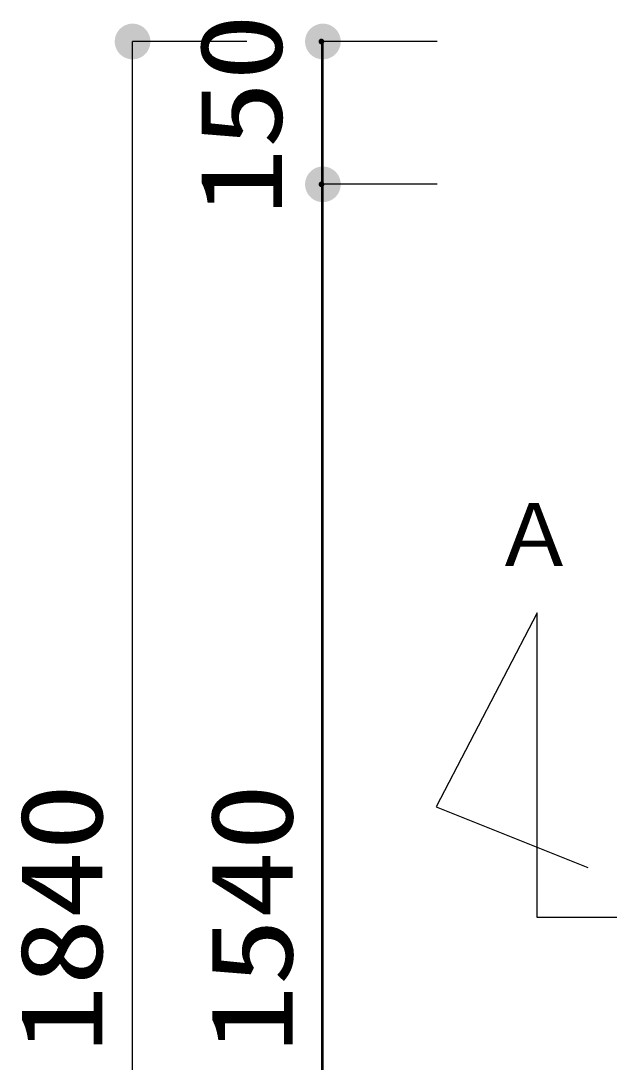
# Model space of a CAD drawing. Units: millimetres, scale not verified. Extents: x -23334 to 8910, y -6308 to 6308.
# Drawn here: x -6720 to -6101, y 3828 to 4921 of the extents above; entities that cross this region are included whole.
import ezdxf
from ezdxf.enums import TextEntityAlignment as Align

# ---------------------------------------------------------------- set-up
doc = ezdxf.new("R2010")
doc.units = ezdxf.units.MM
doc.header["$LTSCALE"] = 30
for name, color, linetype, lineweight in [('0-1_空気管', 3, 'Continuous', 25), ('0-E_製作', 5, 'Continuous', 25), ('1-7_00クル-フ-6寸法', 132, 'Continuous', 25)]:
    doc.layers.add(name, color=color, linetype=linetype, lineweight=lineweight)
doc.styles.add('ＭＳ ゴシック', font='')
doc.styles.get('ＭＳ ゴシック').set_extended_font_data('MS Gothic')

msp = doc.modelspace()

# ---------------------------------------------------------------- linework, layer by layer
at = {"layer": '0-1_空気管', "color": 2}
for p, q in [((-6403.76, 4899.72), (-6403.76, 4749.73)), ((-6403.76, 4749.73), (-6403.76, 3209.72))]:
    msp.add_line(p, q, dxfattribs=at)
at = {"layer": '0-1_空気管'}
msp.add_line((-6022.7, 3979.73), (-6177.06, 3979.73), dxfattribs=at)
msp.add_lwpolyline([(-6177.06, 3979.73), (-6177.06, 4299.74), (-6283.39, 4096.07), (-6123.78, 4032.11)], dxfattribs=at)
at = {"layer": '0-E_製作'}
for points in [[(-6404.51, 4902.63), (-6406.76, 4899.91), (-6404.87, 4902.51)], [(-6404.51, 4902.63), (-6406.76, 4899.72), (-6406.76, 4899.91)], [(-6404.51, 4902.63), (-6403.76, 4899.72), (-6406.76, 4899.72)], [(-6404.87, 4902.51), (-6406.76, 4899.91), (-6406.71, 4900.29)], [(-6403.76, 4899.72), (-6406.74, 4899.35), (-6406.76, 4899.72)], [(-6403.76, 4899.72), (-6406.67, 4898.98), (-6406.74, 4899.35)], [(-6404.87, 4902.51), (-6406.71, 4900.29), (-6405.21, 4902.35)], [(-6405.21, 4902.35), (-6406.71, 4900.29), (-6406.62, 4900.65)], [(-6403.76, 4899.72), (-6406.55, 4898.62), (-6406.67, 4898.98)], [(-6405.21, 4902.35), (-6406.62, 4900.65), (-6405.53, 4902.15)], [(-6405.53, 4902.15), (-6406.62, 4900.65), (-6406.48, 4901)], [(-6403.76, 4899.72), (-6406.39, 4898.28), (-6406.55, 4898.62)], [(-6405.53, 4902.15), (-6406.48, 4901), (-6405.82, 4901.91)], [(-6405.82, 4901.91), (-6406.48, 4901), (-6406.3, 4901.33)], [(-6403.76, 4899.72), (-6406.19, 4897.96), (-6406.39, 4898.28)], [(-6405.82, 4901.91), (-6406.3, 4901.33), (-6406.07, 4901.64)], [(-6403.76, 4899.72), (-6405.95, 4897.67), (-6406.19, 4897.96)], [(-6403.76, 4899.72), (-6405.67, 4897.41), (-6405.95, 4897.67)], [(-6403.76, 4899.72), (-6405.37, 4897.19), (-6405.67, 4897.41)], [(-6403.76, 4896.72), (-6405.37, 4897.19), (-6403.76, 4899.72)], [(-6404.14, 4902.7), (-6403.76, 4899.72), (-6404.51, 4902.63)], [(-6403.76, 4902.72), (-6403.76, 4899.72), (-6404.14, 4902.7)], [(-6403.57, 4902.72), (-6403.76, 4899.72), (-6403.76, 4902.72)], [(-6403.2, 4902.67), (-6403.76, 4899.72), (-6403.57, 4902.72)], [(-6402.84, 4902.58), (-6403.76, 4899.72), (-6403.2, 4902.67)], [(-6402.48, 4902.44), (-6403.76, 4899.72), (-6402.84, 4902.58)], [(-6402.15, 4902.26), (-6403.76, 4899.72), (-6402.48, 4902.44)], [(-6401.85, 4902.04), (-6403.76, 4899.72), (-6402.15, 4902.26)], [(-6401.85, 4902.04), (-6400.76, 4899.72), (-6403.76, 4899.72)], [(-6400.76, 4899.72), (-6403.76, 4896.72), (-6403.76, 4899.72)], [(-6400.76, 4899.72), (-6403.39, 4896.75), (-6403.76, 4896.72)], [(-6400.76, 4899.72), (-6403.02, 4896.82), (-6403.39, 4896.75)], [(-6400.76, 4899.72), (-6402.66, 4896.94), (-6403.02, 4896.82)], [(-6400.77, 4899.54), (-6402.66, 4896.94), (-6400.76, 4899.72)], [(-6401.58, 4901.78), (-6400.76, 4899.72), (-6401.85, 4902.04)], [(-6401.34, 4901.49), (-6400.76, 4899.72), (-6401.58, 4901.78)], [(-6401.13, 4901.17), (-6400.76, 4899.72), (-6401.34, 4901.49)], [(-6400.97, 4900.83), (-6400.76, 4899.72), (-6401.13, 4901.17)], [(-6400.86, 4900.47), (-6400.76, 4899.72), (-6400.97, 4900.83)], [(-6400.79, 4900.1), (-6400.76, 4899.72), (-6400.86, 4900.47)], [(-6403.76, 4896.72), (-6405.04, 4897.01), (-6405.37, 4897.19)], [(-6403.76, 4896.72), (-6404.69, 4896.87), (-6405.04, 4897.01)], [(-6403.76, 4896.72), (-6404.32, 4896.78), (-6404.69, 4896.87)], [(-6403.76, 4896.72), (-6403.95, 4896.73), (-6404.32, 4896.78)], [(-6400.82, 4899.16), (-6402.66, 4896.94), (-6400.77, 4899.54)], [(-6400.82, 4899.16), (-6402.32, 4897.1), (-6402.66, 4896.94)], [(-6400.91, 4898.8), (-6402.32, 4897.1), (-6400.82, 4899.16)], [(-6400.91, 4898.8), (-6402, 4897.3), (-6402.32, 4897.1)], [(-6401.05, 4898.45), (-6402, 4897.3), (-6400.91, 4898.8)], [(-6401.05, 4898.45), (-6401.71, 4897.54), (-6402, 4897.3)], [(-6401.23, 4898.12), (-6401.71, 4897.54), (-6401.05, 4898.45)], [(-6401.23, 4898.12), (-6401.45, 4897.81), (-6401.71, 4897.54)], [(-6404.51, 4752.63), (-6406.76, 4749.91), (-6404.87, 4752.51)], [(-6404.51, 4752.63), (-6406.76, 4749.73), (-6406.76, 4749.91)], [(-6404.51, 4752.63), (-6403.76, 4749.73), (-6406.76, 4749.73)], [(-6404.87, 4752.51), (-6406.76, 4749.91), (-6406.71, 4750.29)], [(-6403.76, 4749.73), (-6406.74, 4749.35), (-6406.76, 4749.73)], [(-6403.76, 4749.73), (-6406.67, 4748.98), (-6406.74, 4749.35)], [(-6404.87, 4752.51), (-6406.71, 4750.29), (-6405.21, 4752.35)], [(-6405.21, 4752.35), (-6406.71, 4750.29), (-6406.62, 4750.65)], [(-6403.76, 4749.73), (-6406.55, 4748.62), (-6406.67, 4748.98)], [(-6405.21, 4752.35), (-6406.62, 4750.65), (-6405.53, 4752.15)], [(-6405.53, 4752.15), (-6406.62, 4750.65), (-6406.48, 4751)], [(-6403.76, 4749.73), (-6406.39, 4748.28), (-6406.55, 4748.62)], [(-6405.53, 4752.15), (-6406.48, 4751), (-6405.82, 4751.91)], [(-6405.82, 4751.91), (-6406.48, 4751), (-6406.3, 4751.33)], [(-6403.76, 4749.73), (-6406.19, 4747.96), (-6406.39, 4748.28)], [(-6405.82, 4751.91), (-6406.3, 4751.33), (-6406.07, 4751.64)], [(-6403.76, 4749.73), (-6405.95, 4747.67), (-6406.19, 4747.96)], [(-6403.76, 4749.73), (-6405.67, 4747.41), (-6405.95, 4747.67)], [(-6403.76, 4749.73), (-6405.37, 4747.19), (-6405.67, 4747.41)], [(-6403.76, 4746.73), (-6405.37, 4747.19), (-6403.76, 4749.73)], [(-6403.76, 4746.73), (-6405.04, 4747.01), (-6405.37, 4747.19)], [(-6403.76, 4746.73), (-6404.69, 4746.87), (-6405.04, 4747.01)], [(-6403.76, 4746.73), (-6404.32, 4746.78), (-6404.69, 4746.87)], [(-6404.14, 4752.7), (-6403.76, 4749.73), (-6404.51, 4752.63)], [(-6403.76, 4746.73), (-6403.95, 4746.73), (-6404.32, 4746.78)], [(-6403.76, 4752.73), (-6403.76, 4749.73), (-6404.14, 4752.7)], [(-6403.57, 4752.72), (-6403.76, 4749.73), (-6403.76, 4752.73)], [(-6403.2, 4752.67), (-6403.76, 4749.73), (-6403.57, 4752.72)], [(-6402.84, 4752.58), (-6403.76, 4749.73), (-6403.2, 4752.67)], [(-6402.48, 4752.44), (-6403.76, 4749.73), (-6402.84, 4752.58)], [(-6402.15, 4752.26), (-6403.76, 4749.73), (-6402.48, 4752.44)], [(-6401.85, 4752.04), (-6403.76, 4749.73), (-6402.15, 4752.26)], [(-6401.85, 4752.04), (-6400.76, 4749.73), (-6403.76, 4749.73)], [(-6400.76, 4749.73), (-6403.76, 4746.73), (-6403.76, 4749.73)], [(-6400.76, 4749.73), (-6403.39, 4746.75), (-6403.76, 4746.73)], [(-6400.76, 4749.73), (-6403.02, 4746.82), (-6403.39, 4746.75)], [(-6400.76, 4749.73), (-6402.66, 4746.94), (-6403.02, 4746.82)], [(-6400.77, 4749.54), (-6402.66, 4746.94), (-6400.76, 4749.73)], [(-6400.82, 4749.16), (-6402.66, 4746.94), (-6400.77, 4749.54)], [(-6400.82, 4749.16), (-6402.32, 4747.1), (-6402.66, 4746.94)], [(-6400.91, 4748.8), (-6402.32, 4747.1), (-6400.82, 4749.16)], [(-6400.91, 4748.8), (-6402, 4747.3), (-6402.32, 4747.1)], [(-6401.05, 4748.45), (-6402, 4747.3), (-6400.91, 4748.8)], [(-6401.05, 4748.45), (-6401.71, 4747.54), (-6402, 4747.3)], [(-6401.58, 4751.78), (-6400.76, 4749.73), (-6401.85, 4752.04)], [(-6401.23, 4748.12), (-6401.71, 4747.54), (-6401.05, 4748.45)], [(-6401.23, 4748.12), (-6401.45, 4747.81), (-6401.71, 4747.54)], [(-6401.34, 4751.49), (-6400.76, 4749.73), (-6401.58, 4751.78)], [(-6401.13, 4751.17), (-6400.76, 4749.73), (-6401.34, 4751.49)], [(-6400.97, 4750.83), (-6400.76, 4749.73), (-6401.13, 4751.17)], [(-6400.86, 4750.47), (-6400.76, 4749.73), (-6400.97, 4750.83)], [(-6400.79, 4750.1), (-6400.76, 4749.73), (-6400.86, 4750.47)]]:
    msp.add_solid(points, dxfattribs=at)
at = {"layer": '1-7_00クル-フ-6寸法', "color": 4}
for p, q in [((-6482.26, 4899.72), (-6602.26, 4899.72)), ((-6602.26, 3059.73), (-6602.26, 4899.72)), ((-6282.26, 4899.72), (-6402.26, 4899.72)), ((-6402.26, 4899.72), (-6402.26, 4749.73)), ((-6282.26, 4749.73), (-6402.26, 4749.73)), ((-6282.26, 4749.73), (-6402.26, 4749.73)), ((-6402.26, 4749.73), (-6402.26, 3209.72))]:
    msp.add_line(p, q, dxfattribs=at)
at = {"layer": '1-7_00クル-フ-6寸法'}
for points in [[(-6602.26, 4899.72), (-6618.09, 4909.77), (-6616.71, 4911.68)], [(-6602.26, 4899.72), (-6616.71, 4911.68), (-6615.1, 4913.39)], [(-6602.26, 4899.72), (-6615.1, 4913.39), (-6613.28, 4914.89)], [(-6602.26, 4899.72), (-6613.28, 4914.89), (-6611.3, 4916.16)], [(-6602.26, 4899.72), (-6611.3, 4916.16), (-6609.16, 4917.16)], [(-6602.26, 4899.72), (-6609.16, 4917.16), (-6606.93, 4917.89)], [(-6602.26, 4899.72), (-6606.93, 4917.89), (-6604.61, 4918.33)], [(-6602.26, 4899.72), (-6604.61, 4918.33), (-6602.26, 4918.47)], [(-6602.26, 4899.72), (-6602.26, 4918.47), (-6599.91, 4918.33)], [(-6602.26, 4899.72), (-6599.91, 4918.33), (-6597.6, 4917.89)], [(-6602.26, 4899.72), (-6597.6, 4917.89), (-6595.36, 4917.16)], [(-6602.26, 4899.72), (-6595.36, 4917.16), (-6593.23, 4916.16)], [(-6602.26, 4899.72), (-6593.23, 4916.16), (-6591.24, 4914.89)], [(-6602.26, 4899.72), (-6591.24, 4914.89), (-6589.43, 4913.39)], [(-6602.26, 4899.72), (-6589.43, 4913.39), (-6587.82, 4911.68)], [(-6602.26, 4899.72), (-6587.82, 4911.68), (-6586.43, 4909.77)], [(-6402.26, 4899.72), (-6418.09, 4909.77), (-6416.71, 4911.68)], [(-6402.26, 4899.72), (-6416.71, 4911.68), (-6415.1, 4913.39)], [(-6402.26, 4899.72), (-6415.1, 4913.39), (-6413.28, 4914.89)], [(-6402.26, 4899.72), (-6413.28, 4914.89), (-6411.3, 4916.16)], [(-6402.26, 4899.72), (-6411.3, 4916.16), (-6409.16, 4917.16)], [(-6402.26, 4899.72), (-6409.16, 4917.16), (-6406.93, 4917.89)], [(-6402.26, 4899.72), (-6406.93, 4917.89), (-6404.61, 4918.33)], [(-6402.26, 4899.72), (-6404.61, 4918.33), (-6402.26, 4918.47)], [(-6402.26, 4899.72), (-6402.26, 4918.47), (-6399.91, 4918.33)], [(-6402.26, 4899.72), (-6399.91, 4918.33), (-6397.6, 4917.89)], [(-6402.26, 4899.72), (-6397.6, 4917.89), (-6395.36, 4917.16)], [(-6402.26, 4899.72), (-6395.36, 4917.16), (-6393.23, 4916.16)], [(-6402.26, 4899.72), (-6393.23, 4916.16), (-6391.24, 4914.89)], [(-6402.26, 4899.72), (-6391.24, 4914.89), (-6389.43, 4913.39)], [(-6402.26, 4899.72), (-6389.43, 4913.39), (-6387.82, 4911.68)], [(-6402.26, 4899.72), (-6387.82, 4911.68), (-6386.43, 4909.77)], [(-6602.26, 4899.72), (-6620.98, 4900.9), (-6620.68, 4903.24)], [(-6602.26, 4899.72), (-6620.98, 4898.55), (-6620.98, 4900.9)], [(-6602.26, 4899.72), (-6620.68, 4896.21), (-6620.98, 4898.55)], [(-6602.26, 4899.72), (-6620.68, 4903.24), (-6620.09, 4905.52)], [(-6602.26, 4899.72), (-6620.09, 4893.93), (-6620.68, 4896.21)], [(-6602.26, 4899.72), (-6620.09, 4905.52), (-6619.23, 4907.71)], [(-6602.26, 4899.72), (-6619.23, 4891.74), (-6620.09, 4893.93)], [(-6602.26, 4899.72), (-6619.23, 4907.71), (-6618.09, 4909.77)], [(-6602.26, 4899.72), (-6618.09, 4889.68), (-6619.23, 4891.74)], [(-6602.26, 4899.72), (-6616.71, 4887.77), (-6618.09, 4889.68)], [(-6602.26, 4899.72), (-6615.1, 4886.06), (-6616.71, 4887.77)], [(-6602.26, 4899.72), (-6613.28, 4884.56), (-6615.1, 4886.06)], [(-6602.26, 4899.72), (-6611.3, 4883.29), (-6613.28, 4884.56)], [(-6602.26, 4899.72), (-6609.16, 4882.29), (-6611.3, 4883.29)], [(-6602.26, 4899.72), (-6606.93, 4881.56), (-6609.16, 4882.29)], [(-6602.26, 4899.72), (-6604.61, 4881.12), (-6606.93, 4881.56)], [(-6602.26, 4899.72), (-6602.26, 4880.97), (-6604.61, 4881.12)], [(-6602.26, 4899.72), (-6586.43, 4909.77), (-6585.3, 4907.71)], [(-6602.26, 4899.72), (-6585.3, 4907.71), (-6584.43, 4905.52)], [(-6602.26, 4899.72), (-6584.43, 4905.52), (-6583.84, 4903.24)], [(-6602.26, 4899.72), (-6583.84, 4903.24), (-6583.55, 4900.9)], [(-6602.26, 4899.72), (-6583.55, 4900.9), (-6583.55, 4898.55)], [(-6602.26, 4899.72), (-6599.91, 4881.12), (-6602.26, 4880.97)], [(-6602.26, 4899.72), (-6597.6, 4881.56), (-6599.91, 4881.12)], [(-6602.26, 4899.72), (-6595.36, 4882.29), (-6597.6, 4881.56)], [(-6602.26, 4899.72), (-6593.23, 4883.29), (-6595.36, 4882.29)], [(-6602.26, 4899.72), (-6591.24, 4884.56), (-6593.23, 4883.29)], [(-6602.26, 4899.72), (-6589.43, 4886.06), (-6591.24, 4884.56)], [(-6602.26, 4899.72), (-6587.82, 4887.77), (-6589.43, 4886.06)], [(-6602.26, 4899.72), (-6586.43, 4889.68), (-6587.82, 4887.77)], [(-6602.26, 4899.72), (-6585.3, 4891.74), (-6586.43, 4889.68)], [(-6602.26, 4899.72), (-6584.43, 4893.93), (-6585.3, 4891.74)], [(-6602.26, 4899.72), (-6583.84, 4896.21), (-6584.43, 4893.93)], [(-6602.26, 4899.72), (-6583.55, 4898.55), (-6583.84, 4896.21)], [(-6402.26, 4899.72), (-6420.98, 4900.9), (-6420.68, 4903.24)], [(-6402.26, 4899.72), (-6420.98, 4898.55), (-6420.98, 4900.9)], [(-6402.26, 4899.72), (-6420.68, 4896.21), (-6420.98, 4898.55)], [(-6402.26, 4899.72), (-6420.68, 4903.24), (-6420.09, 4905.52)], [(-6402.26, 4899.72), (-6420.09, 4893.93), (-6420.68, 4896.21)], [(-6402.26, 4899.72), (-6420.09, 4905.52), (-6419.23, 4907.71)], [(-6402.26, 4899.72), (-6419.23, 4891.74), (-6420.09, 4893.93)], [(-6402.26, 4899.72), (-6419.23, 4907.71), (-6418.09, 4909.77)], [(-6402.26, 4899.72), (-6418.09, 4889.68), (-6419.23, 4891.74)], [(-6402.26, 4899.72), (-6416.71, 4887.77), (-6418.09, 4889.68)], [(-6402.26, 4899.72), (-6415.1, 4886.06), (-6416.71, 4887.77)], [(-6402.26, 4899.72), (-6413.28, 4884.56), (-6415.1, 4886.06)], [(-6402.26, 4899.72), (-6411.3, 4883.29), (-6413.28, 4884.56)], [(-6402.26, 4899.72), (-6409.16, 4882.29), (-6411.3, 4883.29)], [(-6402.26, 4899.72), (-6406.93, 4881.56), (-6409.16, 4882.29)], [(-6402.26, 4899.72), (-6404.61, 4881.12), (-6406.93, 4881.56)], [(-6402.26, 4899.72), (-6402.26, 4880.97), (-6404.61, 4881.12)], [(-6402.26, 4899.72), (-6386.43, 4909.77), (-6385.3, 4907.71)], [(-6402.26, 4899.72), (-6385.3, 4907.71), (-6384.43, 4905.52)], [(-6402.26, 4899.72), (-6384.43, 4905.52), (-6383.84, 4903.24)], [(-6402.26, 4899.72), (-6383.84, 4903.24), (-6383.55, 4900.9)], [(-6402.26, 4899.72), (-6383.55, 4900.9), (-6383.55, 4898.55)], [(-6402.26, 4899.72), (-6399.91, 4881.12), (-6402.26, 4880.97)], [(-6402.26, 4899.72), (-6397.6, 4881.56), (-6399.91, 4881.12)], [(-6402.26, 4899.72), (-6395.36, 4882.29), (-6397.6, 4881.56)], [(-6402.26, 4899.72), (-6393.23, 4883.29), (-6395.36, 4882.29)], [(-6402.26, 4899.72), (-6391.24, 4884.56), (-6393.23, 4883.29)], [(-6402.26, 4899.72), (-6389.43, 4886.06), (-6391.24, 4884.56)], [(-6402.26, 4899.72), (-6387.82, 4887.77), (-6389.43, 4886.06)], [(-6402.26, 4899.72), (-6386.43, 4889.68), (-6387.82, 4887.77)], [(-6402.26, 4899.72), (-6385.3, 4891.74), (-6386.43, 4889.68)], [(-6402.26, 4899.72), (-6384.43, 4893.93), (-6385.3, 4891.74)], [(-6402.26, 4899.72), (-6383.84, 4896.21), (-6384.43, 4893.93)], [(-6402.26, 4899.72), (-6383.55, 4898.55), (-6383.84, 4896.21)], [(-6402.26, 4749.73), (-6404.61, 4768.33), (-6402.26, 4768.48)], [(-6402.26, 4749.73), (-6404.61, 4768.33), (-6402.26, 4768.48)], [(-6402.26, 4749.73), (-6402.26, 4768.48), (-6399.91, 4768.33)], [(-6402.26, 4749.73), (-6402.26, 4768.48), (-6399.91, 4768.33)], [(-6402.26, 4749.73), (-6420.09, 4755.52), (-6419.23, 4757.71)], [(-6402.26, 4749.73), (-6420.09, 4755.52), (-6419.23, 4757.71)], [(-6402.26, 4749.73), (-6419.23, 4757.71), (-6418.09, 4759.77)], [(-6402.26, 4749.73), (-6419.23, 4757.71), (-6418.09, 4759.77)], [(-6402.26, 4749.73), (-6418.09, 4759.77), (-6416.71, 4761.68)], [(-6402.26, 4749.73), (-6418.09, 4759.77), (-6416.71, 4761.68)], [(-6402.26, 4749.73), (-6416.71, 4761.68), (-6415.1, 4763.39)], [(-6402.26, 4749.73), (-6416.71, 4761.68), (-6415.1, 4763.39)], [(-6402.26, 4749.73), (-6415.1, 4763.39), (-6413.28, 4764.89)], [(-6402.26, 4749.73), (-6415.1, 4763.39), (-6413.28, 4764.89)], [(-6402.26, 4749.73), (-6413.28, 4764.89), (-6411.3, 4766.16)], [(-6402.26, 4749.73), (-6413.28, 4764.89), (-6411.3, 4766.16)], [(-6402.26, 4749.73), (-6411.3, 4766.16), (-6409.16, 4767.16)], [(-6402.26, 4749.73), (-6411.3, 4766.16), (-6409.16, 4767.16)], [(-6402.26, 4749.73), (-6409.16, 4767.16), (-6406.93, 4767.89)], [(-6402.26, 4749.73), (-6409.16, 4767.16), (-6406.93, 4767.89)], [(-6402.26, 4749.73), (-6406.93, 4767.89), (-6404.61, 4768.33)], [(-6402.26, 4749.73), (-6406.93, 4767.89), (-6404.61, 4768.33)], [(-6402.26, 4749.73), (-6399.91, 4768.33), (-6397.6, 4767.89)], [(-6402.26, 4749.73), (-6399.91, 4768.33), (-6397.6, 4767.89)], [(-6402.26, 4749.73), (-6397.6, 4767.89), (-6395.36, 4767.16)], [(-6402.26, 4749.73), (-6397.6, 4767.89), (-6395.36, 4767.16)], [(-6402.26, 4749.73), (-6395.36, 4767.16), (-6393.23, 4766.16)], [(-6402.26, 4749.73), (-6395.36, 4767.16), (-6393.23, 4766.16)], [(-6402.26, 4749.73), (-6393.23, 4766.16), (-6391.24, 4764.89)], [(-6402.26, 4749.73), (-6393.23, 4766.16), (-6391.24, 4764.89)], [(-6402.26, 4749.73), (-6391.24, 4764.89), (-6389.43, 4763.39)], [(-6402.26, 4749.73), (-6391.24, 4764.89), (-6389.43, 4763.39)], [(-6402.26, 4749.73), (-6389.43, 4763.39), (-6387.82, 4761.68)], [(-6402.26, 4749.73), (-6389.43, 4763.39), (-6387.82, 4761.68)], [(-6402.26, 4749.73), (-6387.82, 4761.68), (-6386.43, 4759.77)], [(-6402.26, 4749.73), (-6387.82, 4761.68), (-6386.43, 4759.77)], [(-6402.26, 4749.73), (-6386.43, 4759.77), (-6385.3, 4757.71)], [(-6402.26, 4749.73), (-6386.43, 4759.77), (-6385.3, 4757.71)], [(-6402.26, 4749.73), (-6385.3, 4757.71), (-6384.43, 4755.52)], [(-6402.26, 4749.73), (-6385.3, 4757.71), (-6384.43, 4755.52)], [(-6402.26, 4749.73), (-6420.98, 4750.9), (-6420.68, 4753.24)], [(-6402.26, 4749.73), (-6420.98, 4750.9), (-6420.68, 4753.24)], [(-6402.26, 4749.73), (-6420.98, 4748.55), (-6420.98, 4750.9)], [(-6402.26, 4749.73), (-6420.98, 4748.55), (-6420.98, 4750.9)], [(-6402.26, 4749.73), (-6420.68, 4746.21), (-6420.98, 4748.55)], [(-6402.26, 4749.73), (-6420.68, 4746.21), (-6420.98, 4748.55)], [(-6402.26, 4749.73), (-6420.68, 4753.24), (-6420.09, 4755.52)], [(-6402.26, 4749.73), (-6420.68, 4753.24), (-6420.09, 4755.52)], [(-6402.26, 4749.73), (-6420.09, 4743.93), (-6420.68, 4746.21)], [(-6402.26, 4749.73), (-6420.09, 4743.93), (-6420.68, 4746.21)], [(-6402.26, 4749.73), (-6419.23, 4741.74), (-6420.09, 4743.93)], [(-6402.26, 4749.73), (-6419.23, 4741.74), (-6420.09, 4743.93)], [(-6402.26, 4749.73), (-6418.09, 4739.68), (-6419.23, 4741.74)], [(-6402.26, 4749.73), (-6418.09, 4739.68), (-6419.23, 4741.74)], [(-6402.26, 4749.73), (-6416.71, 4737.77), (-6418.09, 4739.68)], [(-6402.26, 4749.73), (-6416.71, 4737.77), (-6418.09, 4739.68)], [(-6402.26, 4749.73), (-6415.1, 4736.06), (-6416.71, 4737.77)], [(-6402.26, 4749.73), (-6415.1, 4736.06), (-6416.71, 4737.77)], [(-6402.26, 4749.73), (-6413.28, 4734.56), (-6415.1, 4736.06)], [(-6402.26, 4749.73), (-6413.28, 4734.56), (-6415.1, 4736.06)], [(-6402.26, 4749.73), (-6411.3, 4733.29), (-6413.28, 4734.56)], [(-6402.26, 4749.73), (-6411.3, 4733.29), (-6413.28, 4734.56)], [(-6402.26, 4749.73), (-6409.16, 4732.29), (-6411.3, 4733.29)], [(-6402.26, 4749.73), (-6409.16, 4732.29), (-6411.3, 4733.29)], [(-6402.26, 4749.73), (-6406.93, 4731.56), (-6409.16, 4732.29)], [(-6402.26, 4749.73), (-6406.93, 4731.56), (-6409.16, 4732.29)], [(-6402.26, 4749.73), (-6404.61, 4731.12), (-6406.93, 4731.56)], [(-6402.26, 4749.73), (-6404.61, 4731.12), (-6406.93, 4731.56)], [(-6402.26, 4749.73), (-6402.26, 4730.98), (-6404.61, 4731.12)], [(-6402.26, 4749.73), (-6402.26, 4730.98), (-6404.61, 4731.12)], [(-6402.26, 4749.73), (-6384.43, 4755.52), (-6383.84, 4753.24)], [(-6402.26, 4749.73), (-6384.43, 4755.52), (-6383.84, 4753.24)], [(-6402.26, 4749.73), (-6383.84, 4753.24), (-6383.55, 4750.9)], [(-6402.26, 4749.73), (-6383.84, 4753.24), (-6383.55, 4750.9)], [(-6402.26, 4749.73), (-6383.55, 4750.9), (-6383.55, 4748.55)], [(-6402.26, 4749.73), (-6383.55, 4750.9), (-6383.55, 4748.55)], [(-6402.26, 4749.73), (-6399.91, 4731.12), (-6402.26, 4730.98)], [(-6402.26, 4749.73), (-6397.6, 4731.56), (-6399.91, 4731.12)], [(-6402.26, 4749.73), (-6395.36, 4732.29), (-6397.6, 4731.56)], [(-6402.26, 4749.73), (-6393.23, 4733.29), (-6395.36, 4732.29)], [(-6402.26, 4749.73), (-6391.24, 4734.56), (-6393.23, 4733.29)], [(-6402.26, 4749.73), (-6389.43, 4736.06), (-6391.24, 4734.56)], [(-6402.26, 4749.73), (-6387.82, 4737.77), (-6389.43, 4736.06)], [(-6402.26, 4749.73), (-6386.43, 4739.68), (-6387.82, 4737.77)], [(-6402.26, 4749.73), (-6385.3, 4741.74), (-6386.43, 4739.68)], [(-6402.26, 4749.73), (-6384.43, 4743.93), (-6385.3, 4741.74)], [(-6402.26, 4749.73), (-6383.84, 4746.21), (-6384.43, 4743.93)], [(-6402.26, 4749.73), (-6383.55, 4748.55), (-6383.84, 4746.21)], [(-6402.26, 4749.73), (-6399.91, 4731.12), (-6402.26, 4730.98)], [(-6402.26, 4749.73), (-6397.6, 4731.56), (-6399.91, 4731.12)], [(-6402.26, 4749.73), (-6395.36, 4732.29), (-6397.6, 4731.56)], [(-6402.26, 4749.73), (-6393.23, 4733.29), (-6395.36, 4732.29)], [(-6402.26, 4749.73), (-6391.24, 4734.56), (-6393.23, 4733.29)], [(-6402.26, 4749.73), (-6389.43, 4736.06), (-6391.24, 4734.56)], [(-6402.26, 4749.73), (-6387.82, 4737.77), (-6389.43, 4736.06)], [(-6402.26, 4749.73), (-6386.43, 4739.68), (-6387.82, 4737.77)], [(-6402.26, 4749.73), (-6385.3, 4741.74), (-6386.43, 4739.68)], [(-6402.26, 4749.73), (-6384.43, 4743.93), (-6385.3, 4741.74)], [(-6402.26, 4749.73), (-6383.84, 4746.21), (-6384.43, 4743.93)], [(-6402.26, 4749.73), (-6383.55, 4748.55), (-6383.84, 4746.21)]]:
    msp.add_solid(points, dxfattribs=at)

# ---------------------------------------------------------------- texts
at = {"layer": '0-1_空気管', "color": 4, "style": 'ＭＳ ゴシック'}
msp.add_text('Ａ', height=65.98, dxfattribs=at).set_placement((-6225, 4329.11), align=Align.BOTTOM_LEFT)
at = {"layer": '1-7_00クル-フ-6寸法', "color": 3, "style": 'ＭＳ ゴシック', "width": 1.2}
for s, p in [('150', (-6419.36, 4716.72)), ('1840', (-6608.11, 3837.44)), ('1540', (-6408.11, 3837.44))]:
    msp.add_text(s, height=86.66, rotation=90, dxfattribs=at).set_placement(p, align=Align.BOTTOM_LEFT)

doc.saveas('drawing.dxf')
